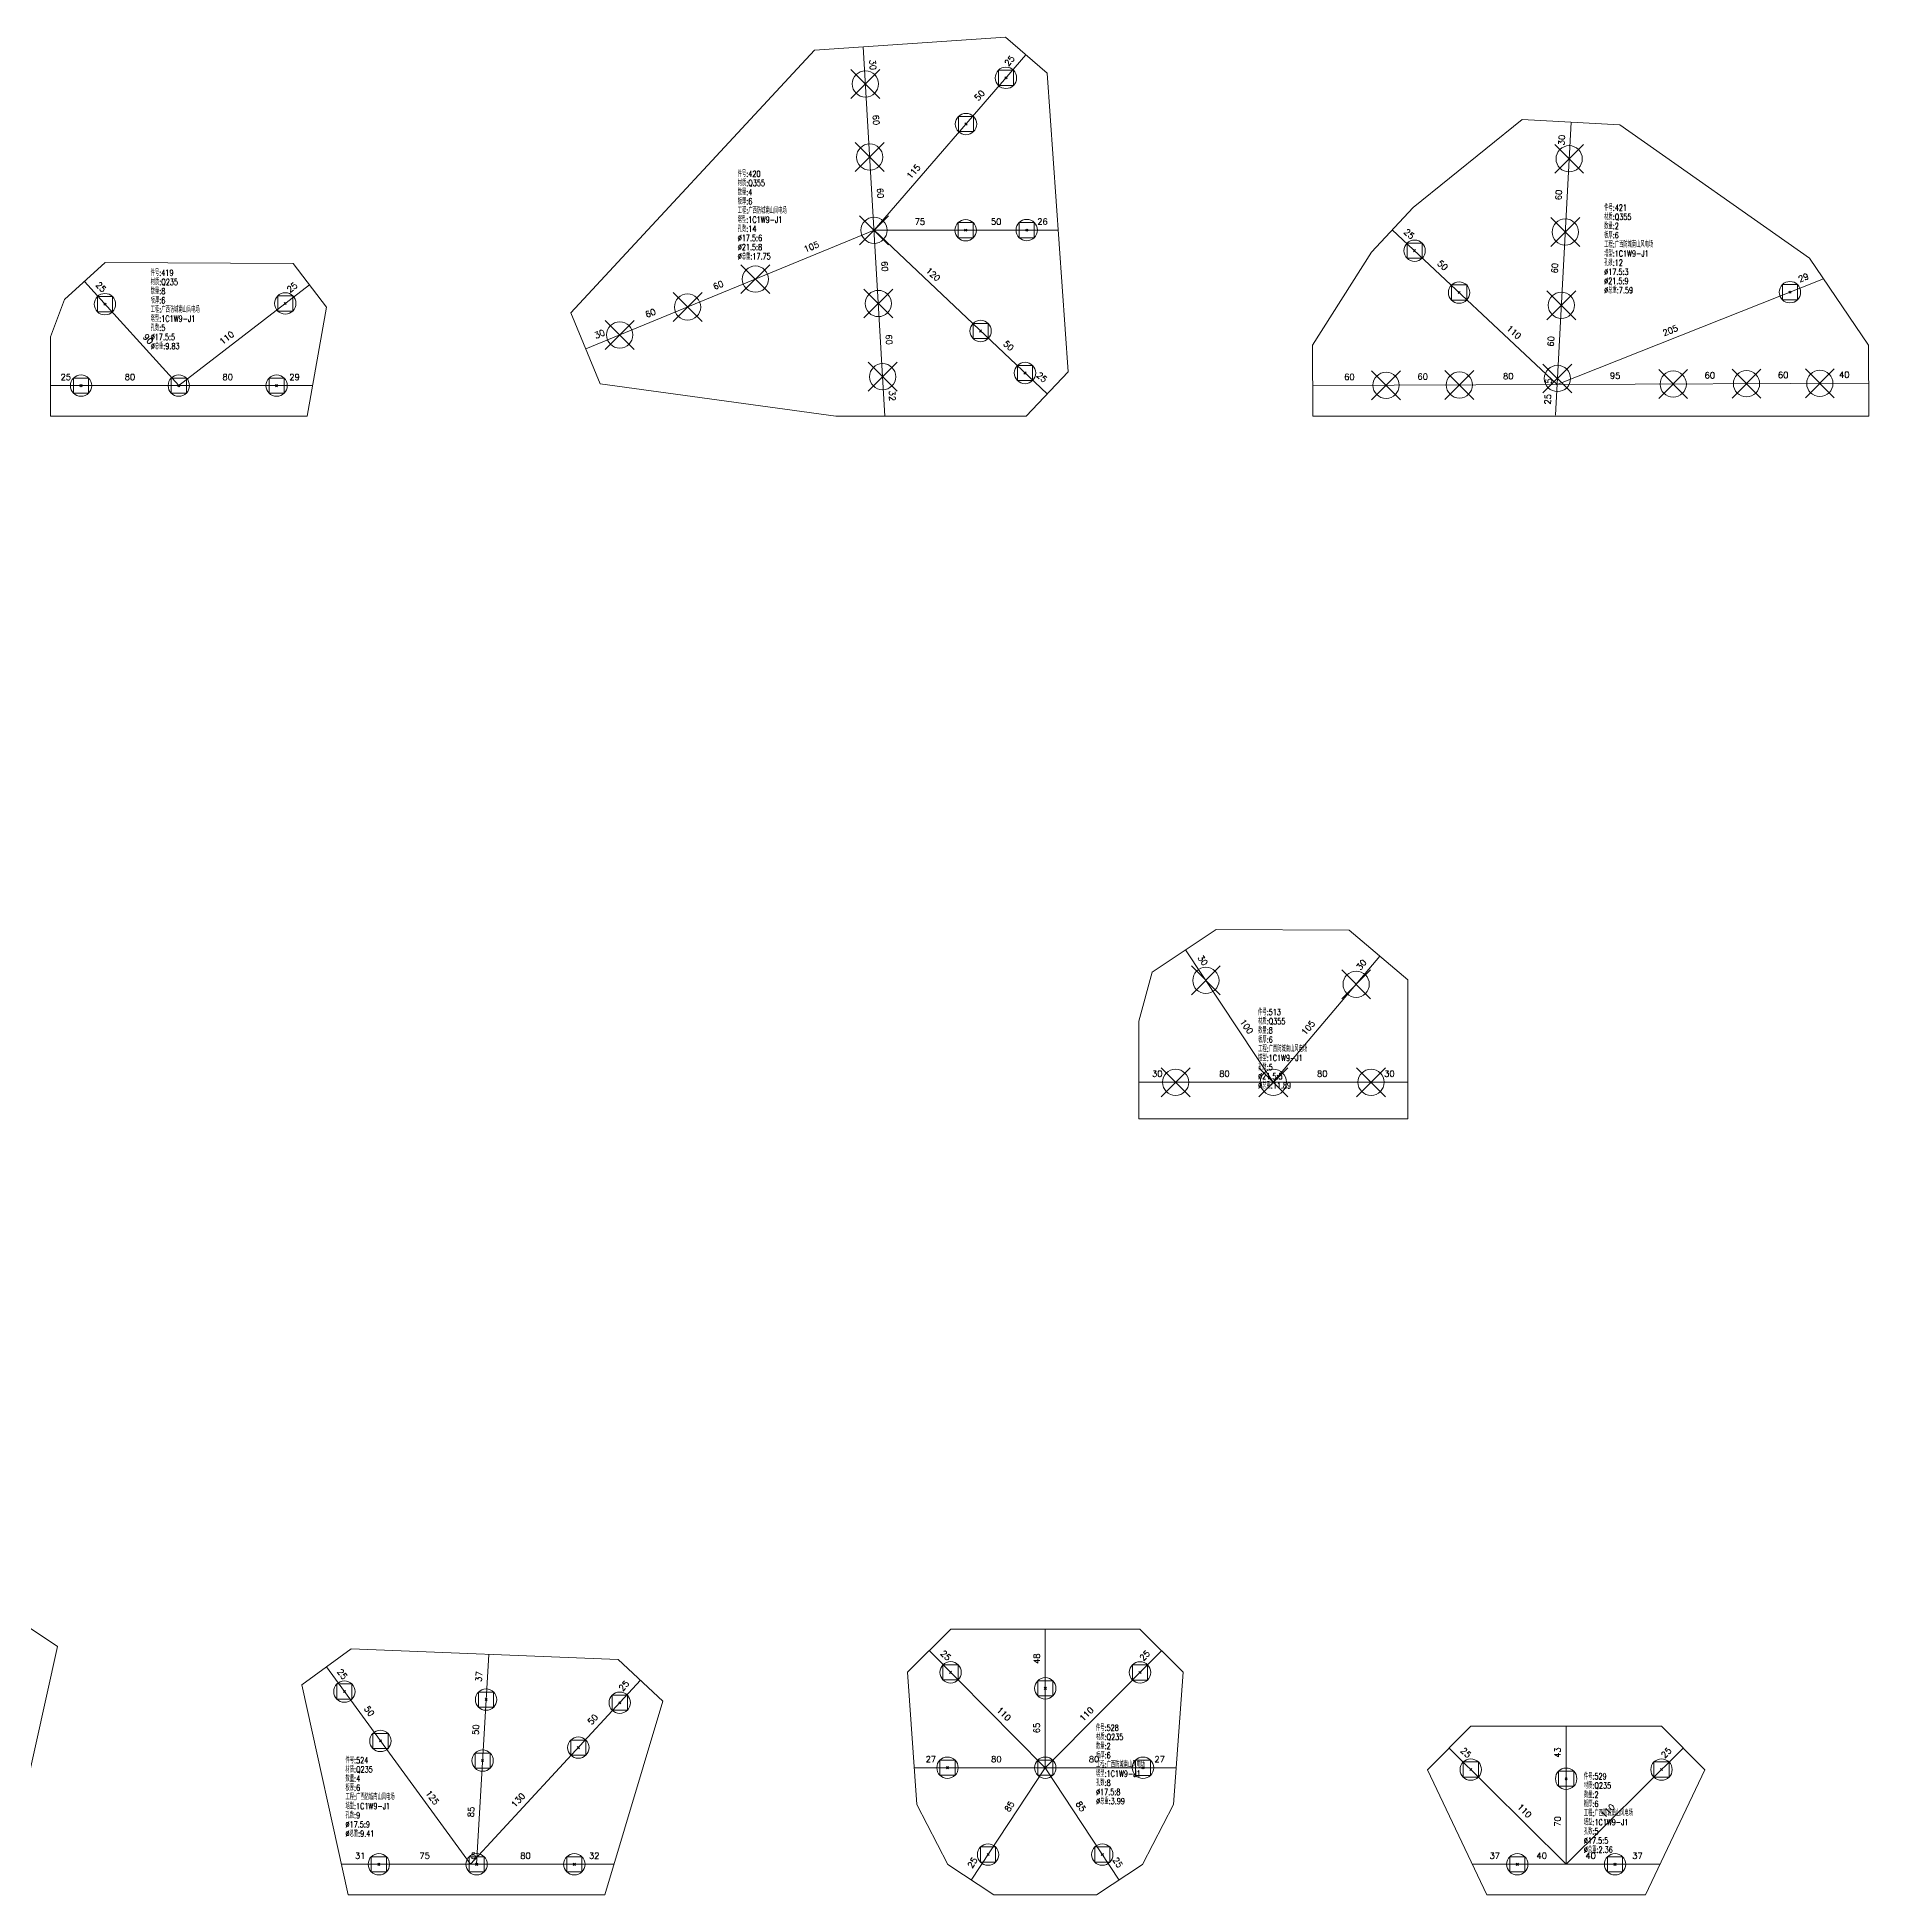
# Model space of a CAD drawing. Extents: x -105 to 10956, y -4548 to 9487.
# Drawn here: x 3095 to 4594, y 2580 to 4100 of the extents above; entities that cross this region are included whole.
import ezdxf
from ezdxf.enums import TextEntityAlignment as Align

# ---------------------------------------------------------------- set-up
doc = ezdxf.new("R2010")
doc.units = 0
doc.header["$MEASUREMENT"] = 0
doc.layers.add('1', color=7, linetype='CONTINUOUS', lineweight=25)
doc.layers.add('2', color=7, linetype='CONTINUOUS', lineweight=25)
doc.styles.get("Standard").update_dxf_attribs({"font": 'simplex.shx', "width": 0.7, "height": 3, "bigfont": 'gbhzfs.shx'})

msp = doc.modelspace()

# ---------------------------------------------------------------- linework, layer by layer
at = {"layer": '1', "color": 7, "linetype": 'Continuous', "lineweight": 18}
for p, q in [((3887.48815, 4099.63501), (3731.02264, 4088.97833)), ((3921.51032, 4070.18179), (3887.48815, 4099.63501)), ((3731.02264, 4088.97833), (3531.75885, 3874.16133)), ((3938.67463, 3825.84039), (3921.51032, 4070.18179)), ((4310.32223, 4032.19266), (4221.04369, 3960.21087)), ((4390.20873, 4027.9326), (4310.32223, 4032.19266)), ((4545.23076, 3918.77004), (4390.20873, 4027.9326)), ((4221.04369, 3960.21087), (4186.82322, 3923.75598)), ((4186.82322, 3923.75598), (4138.67463, 3847.49562)), ((3150.60871, 3915.11973), (3117.26541, 3884.90013)), ((3304.27363, 3914.40995), (3150.60871, 3915.11973)), ((3331.75885, 3878.77958), (3304.27363, 3914.40995)), ((4593.67675, 3847.49561), (4545.23076, 3918.77004)), ((3117.26541, 3884.90013), (3105.81812, 3854.49618)), ((3315.81812, 3789.49618), (3331.75885, 3878.77958)), ((3531.75885, 3874.16133), (3555.7281, 3815.89921)), ((3105.81812, 3854.49618), (3105.81812, 3789.49618)), ((4138.67463, 3847.49562), (4138.92743, 3789.49618)), ((4593.93336, 3789.49618), (4593.67675, 3847.49561)), ((3555.7281, 3815.89921), (3748.64186, 3789.49618)), ((3904.33663, 3789.49618), (3938.67463, 3825.84039)), ((3105.81812, 3789.49618), (3315.81812, 3789.49618)), ((3748.64186, 3789.49618), (3904.33663, 3789.49618)), ((4138.92743, 3789.49618), (4593.93336, 3789.49618)), ((4059.81366, 3369.36415), (4007.28026, 3334.58999)), ((4168.51865, 3368.86906), (4059.81366, 3369.36415)), ((4216.6333, 3328.20027), (4168.51865, 3368.86906)), ((4007.28026, 3334.58999), (3996.5734, 3294.42257)), ((4216.5734, 3214.42257), (4216.6333, 3328.20027)), ((3996.5734, 3294.42257), (3996.5734, 3214.42257)), ((3996.5734, 3214.42257), (4216.5734, 3214.42257)), ((3111.42555, 2782.84985), (3058.9527, 2817.71488)), ((3842.52849, 2796.96391), (3807.04341, 2761.73879)), ((3997.37079, 2796.88762), (3842.52849, 2796.96391)), ((3066.65253, 2579.54621), (3111.42555, 2782.84985)), ((4032.82114, 2761.62754), (3997.37079, 2796.88762)), ((3351.8124, 2780.83218), (3311.42555, 2751.35503)), ((3570.32844, 2772.04823), (3351.8124, 2780.83218)), ((3607.04341, 2738.10696), (3570.32844, 2772.04823)), ((3807.04341, 2761.73879), (3814.879, 2653.59338)), ((4024.87898, 2653.4899), (4032.82114, 2761.62754)), ((3311.42555, 2751.35503), (3349.52758, 2579.54621)), ((3559.52758, 2579.54621), (3607.04341, 2738.10696)), ((4268.06374, 2717.43509), (4232.82114, 2681.96737)), ((4424.34683, 2717.43509), (4268.06374, 2717.43509)), ((4459.58943, 2681.96737), (4424.34683, 2717.43509)), ((4232.82114, 2681.96737), (4281.20528, 2579.54621)), ((4411.20528, 2579.54621), (4459.58943, 2681.96737)), ((3814.879, 2653.59338), (3840.15347, 2604.30324)), ((3999.53598, 2604.26167), (4024.87898, 2653.4899)), ((3840.15347, 2604.30324), (3877.73115, 2579.54621)), ((3961.93247, 2579.54621), (3999.53598, 2604.26167)), ((3349.52758, 2579.54621), (3559.52758, 2579.54621)), ((3877.73115, 2579.54621), (3961.93247, 2579.54621)), ((4281.20528, 2579.54621), (4411.20528, 2579.54621))]:
    msp.add_line(p, q, dxfattribs=at)
at = {"layer": '1', "color": 7, "linetype": 'Continuous', "lineweight": 13}
for p, q in [((3760.89051, 4049.55435), (3784.54051, 4073.20435)), ((3784.54051, 4049.55435), (3760.89051, 4073.20435)), ((3881.57208, 4060.14821), (3881.57208, 4072.52071)), ((3881.57208, 4072.52071), (3893.94458, 4072.52071)), ((3893.94458, 4060.14821), (3881.57208, 4060.14821)), ((3886.88333, 4065.45946), (3888.63333, 4067.20946)), ((3888.63333, 4065.45946), (3886.88333, 4067.20946)), ((3893.94458, 4072.52071), (3893.94458, 4060.14821)), ((3848.84627, 4022.34578), (3848.84627, 4034.71828)), ((3848.84627, 4034.71828), (3861.21877, 4034.71828)), ((3854.15752, 4027.65703), (3855.90752, 4029.40703)), ((3855.90752, 4027.65703), (3854.15752, 4029.40703)), ((3861.21877, 4034.71828), (3861.21877, 4022.34578)), ((3764.41437, 3989.65792), (3788.06437, 4013.30792)), ((3788.06437, 3989.65792), (3764.41437, 4013.30792)), ((3861.21877, 4022.34578), (3848.84627, 4022.34578)), ((4336.84296, 3988.2802), (4360.49296, 4011.9302)), ((4360.49296, 3988.2802), (4336.84296, 4011.9302)), ((3767.9382, 3929.76148), (3791.5882, 3953.41148)), ((3791.5882, 3929.76148), (3767.9382, 3953.41148)), ((3848.57691, 3935.48497), (3848.57691, 3947.85747)), ((3848.57691, 3947.85747), (3860.94941, 3947.85747)), ((3853.88816, 3940.79622), (3855.63816, 3942.54622)), ((3855.63816, 3940.79622), (3853.88816, 3942.54622)), ((3860.94941, 3947.85747), (3860.94941, 3935.48497)), ((3898.57686, 3935.54146), (3898.57686, 3947.91396)), ((3898.57686, 3947.91396), (3910.94936, 3947.91396)), ((3903.88811, 3940.85271), (3905.63811, 3942.60271)), ((3905.63811, 3940.85271), (3903.88811, 3942.60271)), ((3910.94936, 3947.91396), (3910.94936, 3935.54146)), ((4333.64791, 3928.36533), (4357.29791, 3952.01533)), ((4357.29791, 3928.36533), (4333.64791, 3952.01533)), ((3860.94941, 3935.48497), (3848.57691, 3935.48497)), ((3910.94936, 3935.54146), (3898.57686, 3935.54146)), ((4215.97466, 3918.68693), (4215.97466, 3931.05943)), ((4215.97466, 3931.05943), (4228.34716, 3931.05943)), ((4221.28591, 3923.99818), (4223.03591, 3925.74818)), ((4223.03591, 3923.99818), (4221.28591, 3925.74818)), ((4228.34716, 3931.05943), (4228.34716, 3918.68693)), ((3670.82795, 3889.81251), (3694.47795, 3913.46251)), ((3694.47795, 3889.81251), (3670.82795, 3913.46251)), ((4228.34716, 3918.68693), (4215.97466, 3918.68693)), ((3771.46204, 3869.86505), (3795.11204, 3893.51505)), ((3795.11204, 3869.86505), (3771.46204, 3893.51505)), ((4252.42955, 3884.46647), (4252.42955, 3896.83897)), ((4252.42955, 3896.83897), (4264.80205, 3896.83897)), ((4257.7408, 3889.77772), (4259.4908, 3891.52772)), ((4259.4908, 3889.77772), (4257.7408, 3891.52772)), ((4264.80205, 3896.83897), (4264.80205, 3884.46647)), ((4330.45287, 3868.45046), (4354.10287, 3892.10046)), ((4354.10287, 3868.45046), (4330.45287, 3892.10046)), ((4523.18231, 3884.77529), (4523.18231, 3897.14779)), ((4523.18231, 3897.14779), (4535.55481, 3897.14779)), ((4528.49356, 3890.08654), (4530.24356, 3891.83654)), ((4530.24356, 3890.08654), (4528.49356, 3891.83654)), ((4535.55481, 3897.14779), (4535.55481, 3884.77529)), ((3144.16898, 3874.96386), (3144.16898, 3887.33636)), ((3144.16898, 3887.33636), (3156.54148, 3887.33636)), ((3149.48023, 3880.27511), (3151.23023, 3882.02511)), ((3151.23023, 3880.27511), (3149.48023, 3882.02511)), ((3156.54148, 3887.33636), (3156.54148, 3874.96386)), ((3291.72965, 3875.53521), (3291.72965, 3887.90771)), ((3291.72965, 3887.90771), (3304.10215, 3887.90771)), ((3297.0409, 3880.84646), (3298.7909, 3882.59646)), ((3298.7909, 3880.84646), (3297.0409, 3882.59646)), ((3304.10215, 3887.90771), (3304.10215, 3875.53521)), ((3615.34025, 3866.98466), (3638.99025, 3890.63466)), ((3638.99025, 3866.98466), (3615.34025, 3890.63466)), ((4264.80205, 3884.46647), (4252.42955, 3884.46647)), ((4535.55481, 3884.77529), (4523.18231, 3884.77529)), ((3156.54148, 3874.96386), (3144.16898, 3874.96386)), ((3304.10215, 3875.53521), (3291.72965, 3875.53521)), ((3559.85255, 3844.1568), (3583.50255, 3867.8068)), ((3583.50255, 3844.1568), (3559.85255, 3867.8068)), ((3860.80305, 3852.98903), (3860.80305, 3865.36153)), ((3860.80305, 3865.36153), (3873.17555, 3865.36153)), ((3873.17555, 3865.36153), (3873.17555, 3852.98903)), ((3873.17555, 3852.98903), (3860.80305, 3852.98903)), ((3866.1143, 3858.30028), (3867.8643, 3860.05028)), ((3867.8643, 3858.30028), (3866.1143, 3860.05028)), ((3774.9859, 3809.96862), (3798.6359, 3833.61862)), ((3798.6359, 3809.96862), (3774.9859, 3833.61862)), ((3897.14727, 3818.65103), (3897.14727, 3831.02353)), ((3897.14727, 3831.02353), (3909.51977, 3831.02353)), ((3909.51977, 3831.02353), (3909.51977, 3818.65103)), ((4327.25783, 3808.53559), (4350.90783, 3832.18559)), ((4350.90783, 3808.53559), (4327.25783, 3832.18559)), ((3124.63187, 3808.30993), (3124.63187, 3820.68243)), ((3124.63187, 3820.68243), (3137.00437, 3820.68243)), ((3137.00437, 3820.68243), (3137.00437, 3808.30993)), ((3204.63187, 3808.30993), (3204.63187, 3820.68243)), ((3204.63187, 3820.68243), (3217.00437, 3820.68243)), ((3217.00437, 3820.68243), (3217.00437, 3808.30993)), ((3284.63187, 3808.30993), (3284.63187, 3820.68243)), ((3284.63187, 3820.68243), (3297.00437, 3820.68243)), ((3297.00437, 3820.68243), (3297.00437, 3808.30993)), ((3909.51977, 3818.65103), (3897.14727, 3818.65103)), ((3902.45852, 3823.96228), (3904.20852, 3825.71228)), ((3904.20852, 3823.96228), (3902.45852, 3825.71228)), ((4186.99288, 3802.93246), (4210.64288, 3826.58246)), ((4210.64288, 3802.93246), (4186.99288, 3826.58246)), ((4246.99231, 3803.19398), (4270.64231, 3826.84398)), ((4270.64231, 3803.19398), (4246.99231, 3826.84398)), ((4421.99058, 3803.963), (4445.64058, 3827.613)), ((4445.64058, 3803.963), (4421.99058, 3827.613)), ((4481.98995, 3804.22847), (4505.63995, 3827.87847)), ((4505.63995, 3804.22847), (4481.98995, 3827.87847)), ((4541.98932, 3804.49393), (4565.63932, 3828.14393)), ((4565.63932, 3804.49393), (4541.98932, 3828.14393)), ((3137.00437, 3808.30993), (3124.63187, 3808.30993)), ((3129.94312, 3813.62118), (3131.69312, 3815.37118)), ((3131.69312, 3813.62118), (3129.94312, 3815.37118)), ((3217.00437, 3808.30993), (3204.63187, 3808.30993)), ((3209.94312, 3813.62118), (3211.69312, 3815.37118)), ((3211.69312, 3813.62118), (3209.94312, 3815.37118)), ((3297.00437, 3808.30993), (3284.63187, 3808.30993)), ((3289.94312, 3813.62118), (3291.69312, 3815.37118)), ((3291.69312, 3813.62118), (3289.94312, 3815.37118)), ((4039.53187, 3315.96414), (4063.18187, 3339.61414)), ((4063.18187, 3315.96414), (4039.53187, 3339.61414)), ((4162.5303, 3312.82996), (4186.1803, 3336.47996)), ((4186.1803, 3312.82996), (4162.5303, 3336.47996)), ((4014.7484, 3232.59757), (4038.3984, 3256.24757)), ((4038.3984, 3232.59757), (4014.7484, 3256.24757)), ((4094.7484, 3232.59757), (4118.3984, 3256.24757)), ((4118.3984, 3232.59757), (4094.7484, 3256.24757)), ((4174.7484, 3232.59757), (4198.3984, 3256.24757)), ((4198.3984, 3232.59757), (4174.7484, 3256.24757)), ((3836.21226, 2755.42256), (3836.21226, 2767.79506)), ((3836.21226, 2767.79506), (3848.58476, 2767.79506)), ((3848.58476, 2767.79506), (3848.58476, 2755.42256)), ((3991.27968, 2755.34615), (3991.27968, 2767.71865)), ((3991.27968, 2767.71865), (4003.65218, 2767.71865)), ((4003.65218, 2767.71865), (4003.65218, 2755.34615)), ((3340.1713, 2739.71393), (3340.1713, 2752.08643)), ((3340.1713, 2752.08643), (3352.5438, 2752.08643)), ((3352.5438, 2752.08643), (3352.5438, 2739.71393)), ((3848.58476, 2755.42256), (3836.21226, 2755.42256)), ((3841.52351, 2760.73381), (3843.27351, 2762.48381)), ((3843.27351, 2760.73381), (3841.52351, 2762.48381)), ((3913.73955, 2742.35538), (3913.73955, 2754.72788)), ((3913.73955, 2754.72788), (3926.11205, 2754.72788)), ((3926.11205, 2754.72788), (3926.11205, 2742.35538)), ((4003.65218, 2755.34615), (3991.27968, 2755.34615)), ((3996.59093, 2760.6574), (3998.34093, 2762.4074)), ((3998.34093, 2760.6574), (3996.59093, 2762.4074)), ((3352.5438, 2739.71393), (3340.1713, 2739.71393)), ((3345.48255, 2745.02518), (3347.23255, 2746.77518)), ((3347.23255, 2745.02518), (3345.48255, 2746.77518)), ((3456.1177, 2733.13581), (3456.1177, 2745.50831)), ((3456.1177, 2745.50831), (3468.4902, 2745.50831)), ((3461.42895, 2738.44706), (3463.17895, 2740.19706)), ((3463.17895, 2738.44706), (3461.42895, 2740.19706)), ((3468.4902, 2745.50831), (3468.4902, 2733.13581)), ((3565.52921, 2730.53392), (3565.52921, 2742.90642)), ((3565.52921, 2742.90642), (3577.90171, 2742.90642)), ((3570.84046, 2735.84517), (3572.59046, 2737.59517)), ((3572.59046, 2735.84517), (3570.84046, 2737.59517)), ((3577.90171, 2742.90642), (3577.90171, 2730.53392)), ((3926.11205, 2742.35538), (3913.73955, 2742.35538)), ((3919.0508, 2747.66663), (3920.8008, 2749.41663)), ((3920.8008, 2747.66663), (3919.0508, 2749.41663)), ((3468.4902, 2733.13581), (3456.1177, 2733.13581)), ((3577.90171, 2730.53392), (3565.52921, 2730.53392)), ((3369.64845, 2699.32708), (3369.64845, 2711.69958)), ((3369.64845, 2711.69958), (3382.02095, 2711.69958)), ((3374.9597, 2704.63833), (3376.7097, 2706.38833)), ((3376.7097, 2704.63833), (3374.9597, 2706.38833)), ((3382.02095, 2711.69958), (3382.02095, 2699.32708)), ((3531.58826, 2693.81908), (3531.58826, 2706.19158)), ((3531.58826, 2706.19158), (3543.96076, 2706.19158)), ((3543.96076, 2706.19158), (3543.96076, 2693.81908)), ((3382.02095, 2699.32708), (3369.64845, 2699.32708)), ((3453.23757, 2683.21882), (3453.23757, 2695.59132)), ((3453.23757, 2695.59132), (3465.61007, 2695.59132)), ((3465.61007, 2695.59132), (3465.61007, 2683.21882)), ((3543.96076, 2693.81908), (3531.58826, 2693.81908)), ((3536.89951, 2699.13033), (3538.64951, 2700.88033)), ((3538.64951, 2699.13033), (3536.89951, 2700.88033)), ((3465.61007, 2683.21882), (3453.23757, 2683.21882)), ((3458.54882, 2688.53007), (3460.29882, 2690.28007)), ((3460.29882, 2688.53007), (3458.54882, 2690.28007)), ((3833.70753, 2677.3948), (3833.70753, 2689.7673)), ((3833.70753, 2689.7673), (3846.08003, 2689.7673)), ((3846.08003, 2677.3948), (3833.70753, 2677.3948)), ((3839.01878, 2682.70605), (3840.76878, 2684.45605)), ((3840.76878, 2682.70605), (3839.01878, 2684.45605)), ((3846.08003, 2689.7673), (3846.08003, 2677.3948)), ((3913.70752, 2677.35538), (3913.70752, 2689.72788)), ((3913.70752, 2689.72788), (3926.08002, 2689.72788)), ((3926.08002, 2677.35538), (3913.70752, 2677.35538)), ((3919.01877, 2682.66663), (3920.76877, 2684.41663)), ((3920.76877, 2682.66663), (3919.01877, 2684.41663)), ((3926.08002, 2689.72788), (3926.08002, 2677.35538)), ((3993.70751, 2677.31597), (3993.70751, 2689.68847)), ((3993.70751, 2689.68847), (4006.08001, 2689.68847)), ((4006.08001, 2677.31597), (3993.70751, 2677.31597)), ((3999.01876, 2682.62722), (4000.76876, 2684.37722)), ((4000.76876, 2682.62722), (3999.01876, 2684.37722)), ((4006.08001, 2689.68847), (4006.08001, 2677.31597)), ((4261.99005, 2675.89368), (4261.99005, 2688.26618)), ((4261.99005, 2688.26618), (4274.36255, 2688.26618)), ((4274.36255, 2675.89368), (4261.99005, 2675.89368)), ((4267.3013, 2681.20493), (4269.0513, 2682.95493)), ((4269.0513, 2681.20493), (4267.3013, 2682.95493)), ((4274.36255, 2688.26618), (4274.36255, 2675.89368)), ((4340.01903, 2668.35996), (4340.01903, 2680.73246)), ((4340.01903, 2680.73246), (4352.39153, 2680.73246)), ((4345.33028, 2673.67121), (4347.08028, 2675.42121)), ((4347.08028, 2673.67121), (4345.33028, 2675.42121)), ((4352.39153, 2680.73246), (4352.39153, 2668.35996)), ((4418.04801, 2675.89368), (4418.04801, 2688.26618)), ((4418.04801, 2688.26618), (4430.42051, 2688.26618)), ((4430.42051, 2675.89368), (4418.04801, 2675.89368)), ((4423.35926, 2681.20493), (4425.10926, 2682.95493)), ((4425.10926, 2681.20493), (4423.35926, 2682.95493)), ((4430.42051, 2688.26618), (4430.42051, 2675.89368)), ((4352.39153, 2668.35996), (4340.01903, 2668.35996)), ((3866.92701, 2606.33808), (3866.92701, 2618.71058)), ((3866.92701, 2618.71058), (3879.29951, 2618.71058)), ((3879.29951, 2618.71058), (3879.29951, 2606.33808)), ((3960.39798, 2606.33187), (3960.39798, 2618.70437)), ((3960.39798, 2618.70437), (3972.77048, 2618.70437)), ((3972.77048, 2618.70437), (3972.77048, 2606.33187)), ((3368.34133, 2598.35996), (3368.34133, 2610.73246)), ((3368.34133, 2610.73246), (3380.71383, 2610.73246)), ((3373.65258, 2603.67121), (3375.40258, 2605.42121)), ((3375.40258, 2603.67121), (3373.65258, 2605.42121)), ((3380.71383, 2610.73246), (3380.71383, 2598.35996)), ((3448.34133, 2598.35996), (3448.34133, 2610.73246)), ((3448.34133, 2610.73246), (3460.71383, 2610.73246)), ((3453.65258, 2603.67121), (3455.40258, 2605.42121)), ((3455.40258, 2603.67121), (3453.65258, 2605.42121)), ((3460.71383, 2610.73246), (3460.71383, 2598.35996)), ((3528.34133, 2598.35996), (3528.34133, 2610.73246)), ((3528.34133, 2610.73246), (3540.71383, 2610.73246)), ((3533.65258, 2603.67121), (3535.40258, 2605.42121)), ((3535.40258, 2603.67121), (3533.65258, 2605.42121)), ((3540.71383, 2610.73246), (3540.71383, 2598.35996)), ((3879.29951, 2606.33808), (3866.92701, 2606.33808)), ((3872.23826, 2611.64933), (3873.98826, 2613.39933)), ((3873.98826, 2611.64933), (3872.23826, 2613.39933)), ((3972.77048, 2606.33187), (3960.39798, 2606.33187)), ((3965.70923, 2611.64312), (3967.45923, 2613.39312)), ((3967.45923, 2611.64312), (3965.70923, 2613.39312)), ((4300.01903, 2598.35996), (4300.01903, 2610.73246)), ((4300.01903, 2610.73246), (4312.39153, 2610.73246)), ((4305.33028, 2603.67121), (4307.08028, 2605.42121)), ((4307.08028, 2603.67121), (4305.33028, 2605.42121)), ((4312.39153, 2610.73246), (4312.39153, 2598.35996)), ((4380.01903, 2598.35996), (4380.01903, 2610.73246)), ((4380.01903, 2610.73246), (4392.39153, 2610.73246)), ((4385.33028, 2603.67121), (4387.08028, 2605.42121)), ((4387.08028, 2603.67121), (4385.33028, 2605.42121)), ((4392.39153, 2610.73246), (4392.39153, 2598.35996)), ((3380.71383, 2598.35996), (3368.34133, 2598.35996)), ((3460.71383, 2598.35996), (3448.34133, 2598.35996)), ((3540.71383, 2598.35996), (3528.34133, 2598.35996)), ((4312.39153, 2598.35996), (4300.01903, 2598.35996)), ((4392.39153, 2598.35996), (4380.01903, 2598.35996))]:
    msp.add_line(p, q, dxfattribs=at)
for centre, radius in [((3887.75833, 4066.33446), 8.75), ((3772.71551, 4061.37935), 10.75), ((3855.03252, 4028.53203), 8.75), ((3776.23937, 4001.48292), 10.75), ((4348.66796, 4000.1052), 10.75), ((3779.7632, 3941.58648), 10.75), ((3854.76316, 3941.67122), 8.75), ((3904.76311, 3941.72771), 8.75), ((4345.47291, 3940.19033), 10.75), ((4222.16091, 3924.87318), 8.75), ((3682.65295, 3901.63751), 10.75), ((3783.28704, 3881.69005), 10.75), ((4258.6158, 3890.65272), 8.75), ((4529.36856, 3890.96154), 8.75), ((3150.35523, 3881.15011), 8.75), ((3297.9159, 3881.72146), 8.75), ((3627.16525, 3878.80966), 10.75), ((4342.27787, 3880.27546), 10.75), ((3571.67755, 3855.9818), 10.75), ((3866.9893, 3859.17528), 8.75), ((3786.8109, 3821.79362), 10.75), ((3903.33352, 3824.83728), 8.75), ((4339.08283, 3820.36059), 10.75), ((3130.81812, 3814.49618), 8.75), ((3210.81812, 3814.49618), 8.75), ((3290.81812, 3814.49618), 8.75), ((4198.81788, 3814.75746), 10.75), ((4258.81731, 3815.01898), 10.75), ((4433.81558, 3815.788), 10.75), ((4493.81495, 3816.05347), 10.75), ((4553.81432, 3816.31893), 10.75), ((4051.35687, 3327.78914), 10.75), ((4174.3553, 3324.65496), 10.75), ((4026.5734, 3244.42257), 10.75), ((4106.5734, 3244.42257), 10.75), ((4186.5734, 3244.42257), 10.75), ((3842.39851, 2761.60881), 8.75), ((3997.46593, 2761.5324), 8.75), ((3346.35755, 2745.90018), 8.75), ((3919.9258, 2748.54163), 8.75), ((3462.30395, 2739.32206), 8.75), ((3571.71546, 2736.72017), 8.75), ((3375.8347, 2705.51333), 8.75), ((3537.77451, 2700.00533), 8.75), ((3459.42382, 2689.40507), 8.75), ((3839.89378, 2683.58105), 8.75), ((3919.89377, 2683.54163), 8.75), ((3999.89376, 2683.50222), 8.75), ((4268.1763, 2682.07993), 8.75), ((4424.23426, 2682.07993), 8.75), ((4346.20528, 2674.54621), 8.75), ((3873.11326, 2612.52433), 8.75), ((3966.58423, 2612.51812), 8.75), ((3374.52758, 2604.54621), 8.75), ((3454.52758, 2604.54621), 8.75), ((3534.52758, 2604.54621), 8.75), ((4306.20528, 2604.54621), 8.75), ((4386.20528, 2604.54621), 8.75)]:
    msp.add_circle(centre, radius, dxfattribs=at)
at = {"layer": '2', "color": 9, "linetype": 'Continuous', "lineweight": 13}
for p, q in [((3788.711, 3789.49618), (3770.93187, 4091.6965)), ((3779.76318, 3941.58646), (3904.12121, 4085.23566)), ((4337.48534, 3790.40317), (4350.26552, 4030.06263)), ((3779.76303, 3941.58904), (3543.93369, 3844.56791)), ((3779.76318, 3941.58649), (3921.50562, 3807.66827)), ((3779.76319, 3941.58642), (3930.53182, 3941.75678)), ((4338.8166, 3815.36759), (4203.93343, 3941.9834)), ((3210.76481, 3814.49618), (3133.56657, 3899.67414)), ((3210.76525, 3814.49618), (3317.71086, 3896.99064)), ((4338.81658, 3815.36713), (4556.74929, 3901.82382)), ((4338.81661, 3815.3677), (4593.8139, 3816.49592)), ((3320.28164, 3814.49618), (3105.81812, 3814.49618)), ((4338.81661, 3815.36772), (4138.81846, 3814.49597)), ((4106.54089, 3244.42257), (4034.79778, 3352.80504)), ((4106.53747, 3244.42257), (4193.72155, 3347.56637)), ((4216.58919, 3244.42257), (3996.5734, 3244.42257)), ((3919.89374, 2683.54161), (3919.94961, 2796.92576)), ((3454.52761, 2604.54621), (3464.43784, 2776.30484)), ((3919.89382, 2683.54161), (3824.78595, 2779.35136)), ((3919.89372, 2683.54161), (4015.09595, 2779.25759)), ((3449.52758, 2604.54621), (3331.61898, 2766.09361)), ((3449.52762, 2604.54621), (3588.68594, 2755.07758)), ((4346.20528, 2604.54621), (4346.20528, 2717.43509)), ((4346.20529, 2604.54621), (4250.44244, 2699.70123)), ((4346.20528, 2604.54621), (4441.96812, 2699.70123)), ((4027.08224, 2683.48879), (3812.7053, 2683.59442)), ((3919.90342, 2683.5416), (3859.35983, 2591.64966)), ((3919.89378, 2683.54161), (3980.3164, 2591.62932)), ((3567.01932, 2604.54621), (3343.98333, 2604.54621)), ((4423.01538, 2604.54621), (4269.39519, 2604.54621))]:
    msp.add_line(p, q, dxfattribs=at)

# ---------------------------------------------------------------- texts
at = {"layer": '2', "color": 7, "linetype": 'Continuous', "lineweight": 13}
for s, rotation, p in [('30', 274, (3774.81851, 4076.71412)), ('25', 49, (3893.67162, 4077.74861)), ('50', 49, (3869.12728, 4049.39679)), ('60', 274, (3777.47226, 4031.60733)), ('30', 87, (4346.471, 4015.24367)), ('115', 49, (3815.12971, 3987.0228)), ('60', 274, (3780.9961, 3971.71089)), ('60', 87, (4344.07469, 3970.30752)), ('25', 318, (4215.1004, 3935.61559)), ('105', 22, (3730.0666, 3924.38766)), ('60', 274, (3784.51994, 3911.81446)), ('120', 318, (3825.43652, 3902.56154)), ('50', 318, (4242.44158, 3909.95024)), ('60', 87, (4340.87965, 3910.39265)), ('25', 313, (3144.18379, 3892.42677)), ('25', 38, (3305.98106, 3891.73147)), ('60', 22, (3653.76771, 3892.99797)), ('29', 22, (4541.95266, 3899.18126)), ('60', 22, (3598.28001, 3870.17011)), ('110', 318, (4300.76943, 3855.19745)), ('205', 22, (4432.98631, 3855.95292)), ('90', 313, (3182.78291, 3849.83778)), ('110', 38, (3252.50826, 3850.48424)), ('30', 22, (3556.66423, 3853.04924)), ('60', 274, (3788.04379, 3851.91802)), ('50', 318, (3887.22169, 3844.18693)), ('60', 87, (4337.6846, 3850.47777)), ('25', 318, (3914.47985, 3818.43343)), ('5', 87, (4335.95397, 3818.02384)), ('32', 274, (3790.75577, 3805.82109)), ('25', 87, (4335.15523, 3803.04513)), ('30', 305, (4045.57892, 3341.953)), ('30', 50, (4181.74727, 3338.04731)), ('100', 305, (4081.45047, 3287.76177)), ('105', 50, (4138.15523, 3286.47541)), ('25', 316, (3835.72134, 2772.59359)), ('48', 90, (3916.93771, 2772.73518)), ('25', 45, (4004.15392, 2772.5106)), ('25', 307, (3341.41147, 2757.76552)), ('37', 87, (3460.37588, 2757.98626)), ('25', 47, (3577.9978, 2747.93534)), ('50', 307, (3363.51933, 2727.47539)), ('50', 47, (3552.54208, 2720.39922)), ('110', 316, (3883.27527, 2724.68872)), ('110', 45, (3956.5528, 2724.65261)), ('50', 87, (3457.86887, 2714.53637)), ('65', 90, (3916.90977, 2716.0431)), ('25', 316, (4261.42393, 2693.01864)), ('43', 90, (4343.20528, 2695.99065)), ('25', 45, (4430.98664, 2693.01864)), ('125', 307, (3415.10435, 2656.7984)), ('130', 47, (3491.44816, 2654.31224)), ('85', 87, (3453.98069, 2647.14845)), ('85', 57, (3894.00319, 2649.6835)), ('85', 304, (3945.74583, 2649.67784)), ('110', 316, (4309.30535, 2645.44113)), ('110', 45, (4383.10521, 2645.44113)), ('70', 90, (4343.20528, 2639.54621)), ('25', 57, (3863.7314, 2603.73752)), ('25', 304, (3975.95714, 2603.7217))]:
    msp.add_text(s, height=5, rotation=rotation, dxfattribs=at).set_placement(p, align=Align.BOTTOM_CENTER)
for s, p in [('75', (3817.25978, 3944.62882)), ('50', (3879.75974, 3944.69947)), ('26', (3917.64408, 3944.74225)), ('25', (3118.31812, 3817.49618)), ('80', (3170.81812, 3817.49618)), ('80', (3250.81812, 3817.49618)), ('29', (3305.54988, 3817.49618)), ('60', (4168.8051, 3817.62668)), ('60', (4228.80452, 3817.88819)), ('80', (4298.80389, 3818.19332)), ('95', (4386.30282, 3818.57782)), ('60', (4463.80199, 3818.92071)), ('60', (4523.80136, 3819.18617)), ('40', (4573.80084, 3819.4074)), ('30', (4011.5734, 3247.42257)), ('80', (4066.5734, 3247.42257)), ('80', (4146.5734, 3247.42257)), ('30', (4201.58129, 3247.42257)), ('27', (3826.30102, 2686.58774)), ('80', (3879.89525, 2686.56134)), ('80', (3959.89525, 2686.52192)), ('27', (4013.48948, 2686.4955)), ('31', (3359.25545, 2607.54621)), ('75', (3412.0276, 2607.54621)), ('5', (3452.0276, 2607.54621)), ('80', (3494.52758, 2607.54621)), ('32', (3550.77345, 2607.54621)), ('37', (4287.80024, 2607.54621)), ('40', (4326.20528, 2607.54621)), ('40', (4366.20528, 2607.54621)), ('37', (4404.61033, 2607.54621))]:
    msp.add_text(s, height=5, dxfattribs=at).set_placement(p, align=Align.BOTTOM_CENTER)
at = {"layer": '2', "color": 7, "linetype": 'Continuous', "lineweight": 13, "char_height": 5, "width": 500, "attachment_point": 1, "line_spacing_factor": 0.9}
for s, insert in [('件号:420\\P材质:Q355\\P数量:4\\P板厚:6\\P工程:广西防城南山风电场\\P塔型:1C1W9-J1\\P孔数:14\\P%%c17.5:6\\P%%c21.5:8\\P%%c总重:17.75', (3668.21674, 3990.31559)), ('件号:421\\P材质:Q355\\P数量:2\\P板厚:6\\P工程:广西防城南山风电场\\P塔型:1C1W9-J1\\P孔数:12\\P%%c17.5:3\\P%%c21.5:9\\P%%c总重:7.59', (4377.30399, 3962.59442)), ('件号:419\\P材质:Q235\\P数量:8\\P板厚:6\\P工程:广西防城南山风电场\\P塔型:1C1W9-J1\\P孔数:5\\P%%c17.5:5\\P%%c总重:9.83', (3187.78849, 3909.30795)), ('件号:513\\P材质:Q355\\P数量:8\\P板厚:6\\P工程:广西防城南山风电场\\P塔型:1C1W9-J1\\P孔数:5\\P%%c21.5:5\\P%%c总重:11.89', (4094.10335, 3304.39336)), ('件号:528\\P材质:Q235\\P数量:2\\P板厚:6\\P工程:广西防城南山风电场\\P塔型:1C1W9-J1\\P孔数:8\\P%%c17.5:8\\P%%c总重:3.99', (3961.43227, 2718.75506)), ('件号:524\\P材质:Q235\\P数量:4\\P板厚:6\\P工程:广西防城南山风电场\\P塔型:1C1W9-J1\\P孔数:9\\P%%c17.5:9\\P%%c总重:9.41', (3347.23448, 2692.18919)), ('件号:529\\P材质:Q235\\P数量:2\\P板厚:6\\P工程:广西防城南山风电场\\P塔型:1C1W9-J1\\P孔数:5\\P%%c17.5:5\\P%%c总重:2.36', (4360.70528, 2678.99065))]:
    msp.add_mtext(s, dxfattribs=dict(at, insert=insert))

doc.saveas('drawing.dxf')
